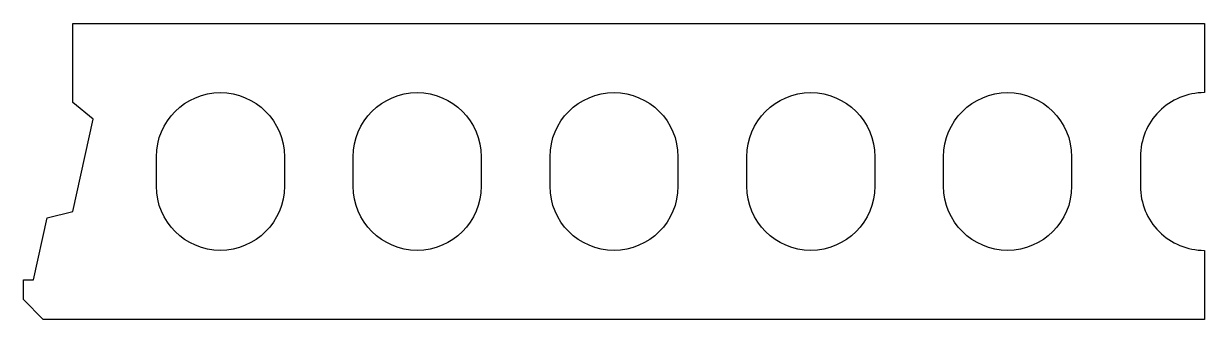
# Model space of a CAD drawing. Header units: millimetres. Extents: x 0 to 600, y 0 to 150.
import ezdxf

# ---------------------------------------------------------------- set-up
doc = ezdxf.new("R2010")
doc.units = ezdxf.units.MM
doc.layers.add('reinforced concrete', color=7, linetype='Continuous')

msp = doc.modelspace()

# ---------------------------------------------------------------- linework, layer by layer
at = {"layer": 'reinforced concrete', "color": 7}
for points in [[(10, 0), (0, 10), (0, 20), (5, 20), (11.99, 51.43), (25.01, 54.68), (35.42, 101.54), (25, 110), (25, 150), (600, 150), (600, 115, 0.414214), (567.5, 82.5), (567.5, 67.5, 0.414214), (600, 35), (600, 0)], [(67.5, 67.5), (67.5, 82.5, -1), (132.5, 82.5), (132.5, 67.5, -1)], [(167.5, 67.5), (167.5, 82.5, -1), (232.5, 82.5), (232.5, 67.5, -1)], [(267.5, 67.5), (267.5, 82.5, -1), (332.5, 82.5), (332.5, 67.5, -1)], [(367.5, 67.5), (367.5, 82.5, -1), (432.5, 82.5), (432.5, 67.5, -1)], [(467.5, 67.5), (467.5, 82.5, -1), (532.5, 82.5), (532.5, 67.5, -1)]]:
    msp.add_lwpolyline(points, format="xyb", close=True, dxfattribs=at)

doc.saveas('drawing.dxf')
